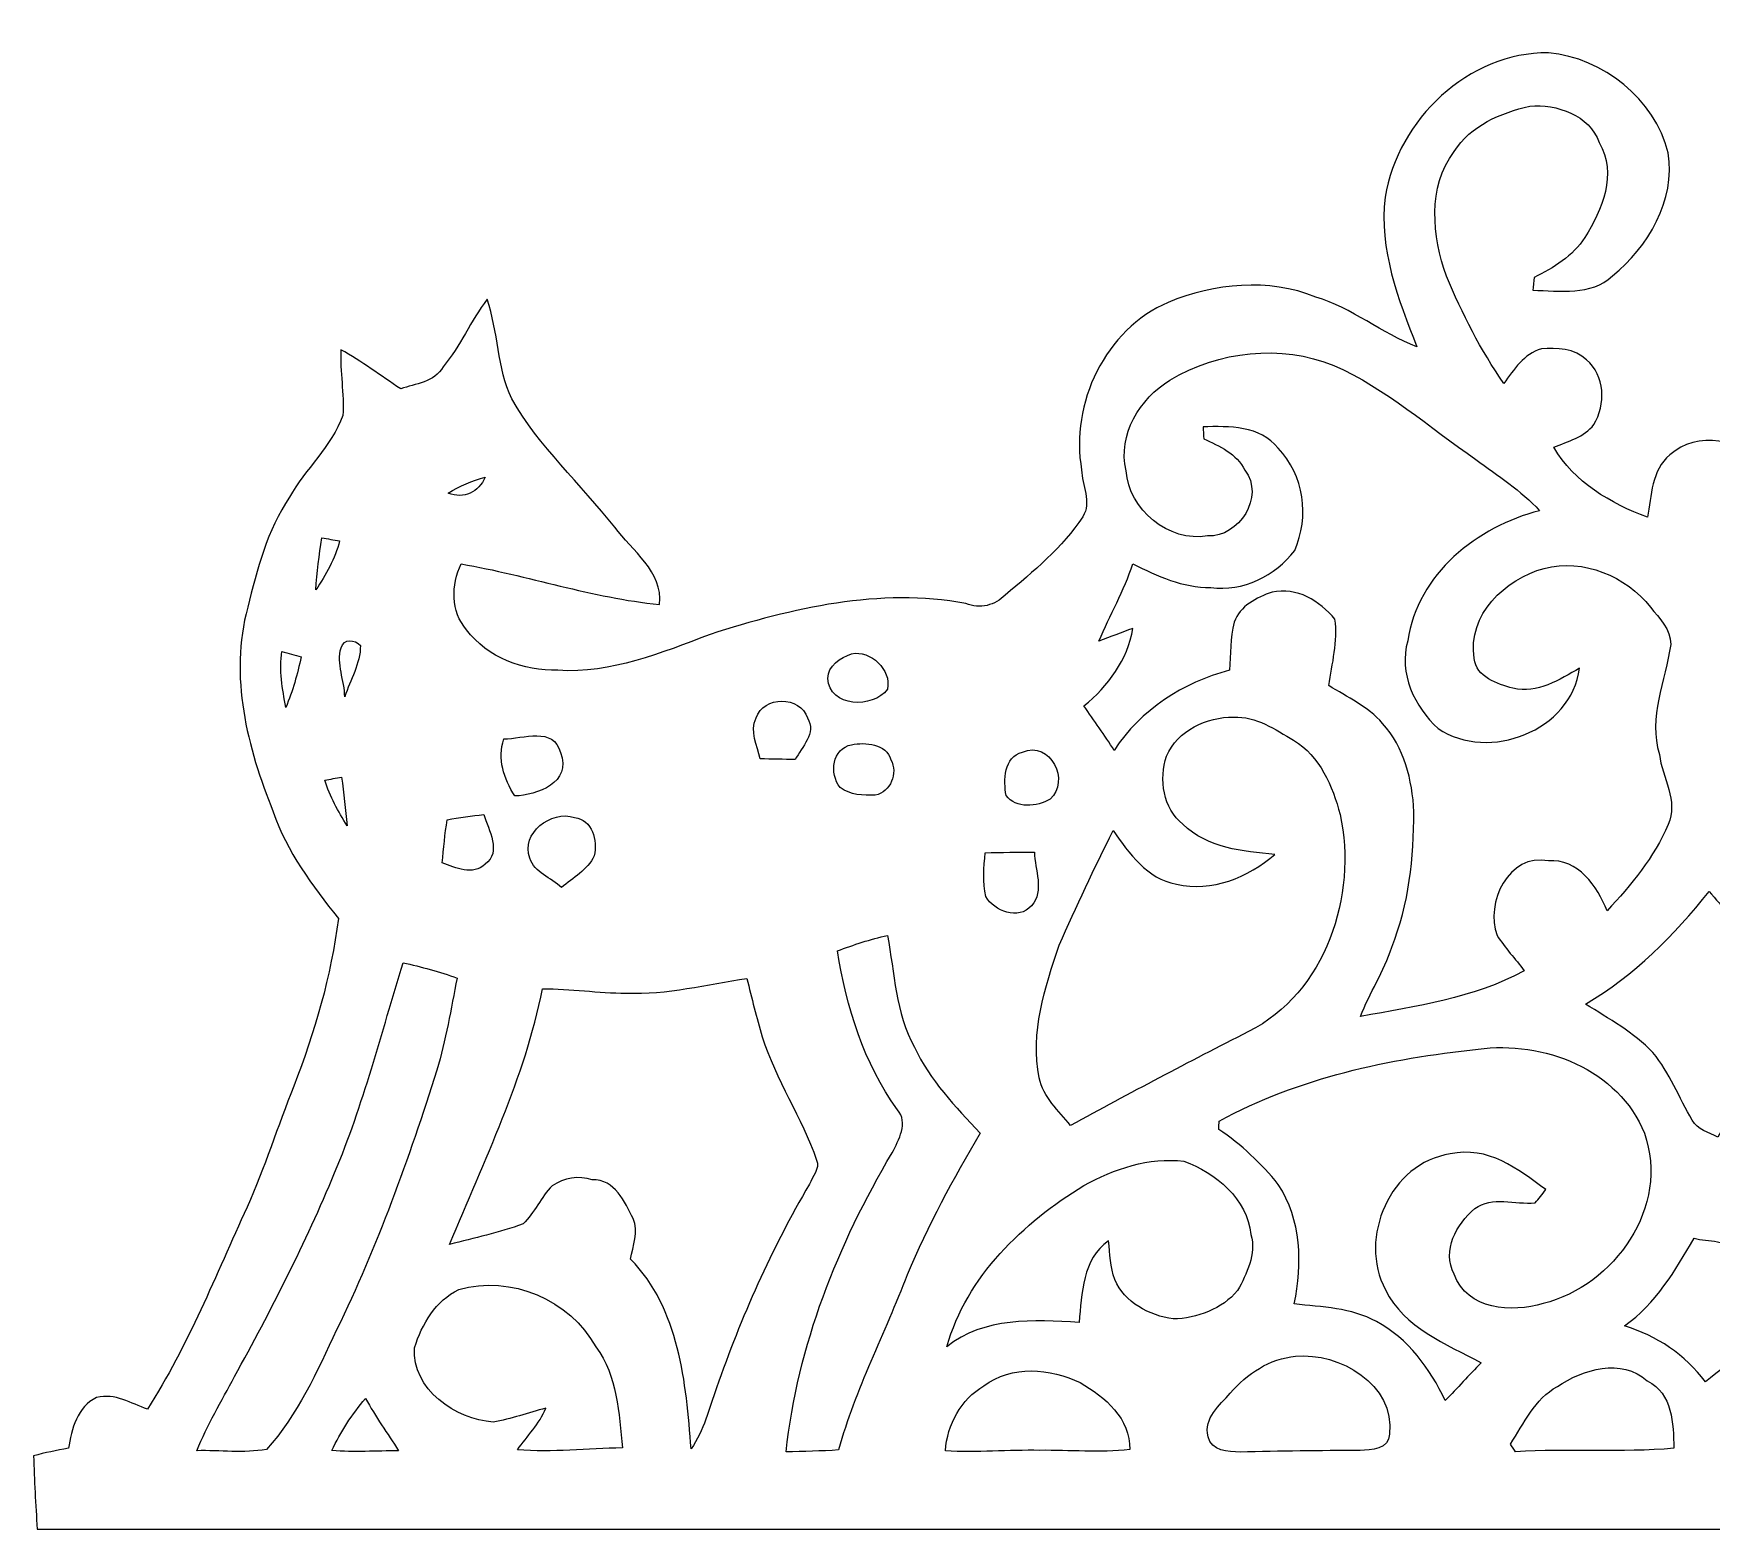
# Model space of a CAD drawing. Header units: centimetres. Extents: x -15.5 to 15.7, y -16 to 15.6.
# Drawn here: x -15.51 to 0.09, y 1.67 to 15.58 of the extents above; entities that cross this region are included whole.
import ezdxf

# ---------------------------------------------------------------- set-up
doc = ezdxf.new("R2010")
doc.units = ezdxf.units.CM
doc.header["$MEASUREMENT"] = 0
doc.layers.add('Layer 1', color=7, linetype='Continuous')

msp = doc.modelspace()

# ---------------------------------------------------------------- linework, layer by layer
at = {"layer": 'Layer 1', "color": 8}
for points, knots in [([(-2.94569, 14.05502), (-2.82857, 14.7761), (-2.17488, 15.40263), (-1.4284, 15.39663), (-1.4284, 15.39663), (-0.91828, 15.34901), (-0.44097, 14.96907), (-0.31503, 14.46671), (-0.31503, 14.46671), (-0.24553, 14.02539), (-0.50306, 13.59323), (-0.83397, 13.3223), (-0.83397, 13.3223), (-1.03258, 13.13568), (-1.32398, 13.18542), (-1.57409, 13.1893), (-1.57409, 13.1893), (-1.57127, 13.21929), (-1.56563, 13.27891), (-1.56281, 13.30889), (-1.56281, 13.30889), (-1.38254, 13.39815), (-1.20086, 13.5061), (-1.09079, 13.68037), (-1.09079, 13.68037), (-0.92886, 13.93754), (-0.78881, 14.27268), (-0.95638, 14.56161), (-0.95638, 14.56161), (-1.04704, 14.81808), (-1.35255, 14.92356), (-1.60267, 14.90133), (-1.60267, 14.90133), (-1.87043, 14.83677), (-2.153, 14.72353), (-2.3054, 14.47871), (-2.3054, 14.47871), (-2.55834, 14.14992), (-2.50578, 13.6906), (-2.37772, 13.32089), (-2.37772, 13.32089), (-2.23132, 12.9734), (-2.05846, 12.63262), (-1.84291, 12.32253), (-1.84291, 12.32253), (-1.75048, 12.452), (-1.657, 12.59805), (-1.49401, 12.64567), (-1.49401, 12.64567), (-1.3522, 12.65802), (-1.18357, 12.64955), (-1.07491, 12.54301), (-1.07491, 12.54301), (-0.90276, 12.40014), (-0.89429, 12.12427), (-1.00648, 11.94188), (-1.00648, 11.94188), (-1.09538, 11.8237), (-1.24883, 11.78631), (-1.37795, 11.73021), (-1.37795, 11.73021), (-1.1938, 11.40354), (-0.84843, 11.20846), (-0.508, 11.07969), (-0.508, 11.07969), (-0.47166, 11.28042), (-0.47202, 11.51678), (-0.30092, 11.66001), (-0.30092, 11.66001), (-0.05045, 11.88367), (0.37782, 11.81911), (0.56268, 11.53901), (0.56268, 11.53901), (0.62971, 11.39754), (0.6417, 11.23915), (0.67134, 11.08745), (0.67134, 11.08745), (1.00789, 11.21234), (1.28235, 11.44376), (1.55187, 11.67271), (1.55187, 11.67271), (1.34902, 11.82194), (1.01706, 11.944), (1.07668, 12.25867), (1.07668, 12.25867), (1.11266, 12.42413), (1.21814, 12.61886), (1.40829, 12.63227), (1.40829, 12.63227), (1.67852, 12.72293), (1.85632, 12.48339), (2.04858, 12.34546), (2.04858, 12.34546), (2.28388, 12.79842), (2.55129, 13.24716), (2.64407, 13.75657), (2.64407, 13.75657), (2.67935, 14.09488), (2.5714, 14.49846), (2.25601, 14.67661), (2.25601, 14.67661), (1.97238, 14.89392), (1.53282, 14.98988), (1.23613, 14.74435), (1.23613, 14.74435), (0.97296, 14.51822), (1.00753, 14.10406), (1.14935, 13.81795), (1.14935, 13.81795), (1.276, 13.55161), (1.57198, 13.44789), (1.74837, 13.22493), (1.74837, 13.22493), (1.61043, 13.19565), (1.4732, 13.13497), (1.33033, 13.15191), (1.33033, 13.15191), (0.94721, 13.23622), (0.71014, 13.589), (0.54539, 13.91673), (0.54539, 13.91673), (0.40711, 14.19013), (0.41487, 14.53691), (0.59231, 14.79162), (0.59231, 14.79162), (0.75565, 15.02763), (0.98566, 15.22236), (1.25554, 15.32431), (1.25554, 15.32431), (1.98367, 15.57549), (2.78871, 15.03645), (3.01625, 14.33971), (3.01625, 14.33971), (3.12737, 14.06243), (3.11467, 13.7541), (3.07552, 13.46376), (3.07552, 13.46376), (3.00919, 13.18507), (2.87479, 12.92613), (2.82681, 12.64179), (2.82681, 12.64179), (3.21769, 12.87639), (3.60751, 13.16496), (4.07564, 13.21082), (4.07564, 13.21082), (4.50074, 13.29055), (4.95159, 13.19883), (5.31989, 12.97552), (5.31989, 12.97552), (5.58059, 12.76879), (5.78979, 12.48622), (5.88292, 12.16413), (5.88292, 12.16413), (5.97923, 11.8297), (5.94713, 11.47057), (5.84764, 11.14037), (5.84764, 11.14037), (6.13481, 10.80488), (6.41632, 10.44046), (6.82872, 10.25066), (6.82872, 10.25066), (6.97195, 10.21256), (7.112, 10.30041), (7.25276, 10.31099), (7.25276, 10.31099), (7.64893, 10.39848), (8.05074, 10.29758), (8.44479, 10.24467), (8.44479, 10.24467), (9.03393, 10.15436), (9.57262, 9.88166), (10.14307, 9.72291), (10.14307, 9.72291), (10.6172, 9.63189), (11.20175, 9.56028), (11.56582, 9.95362), (11.56582, 9.95362), (11.74362, 10.11414), (11.74962, 10.36532), (11.78348, 10.58545), (11.78348, 10.58545), (11.51502, 10.65212), (11.24656, 10.54488), (10.98374, 10.50043), (10.98374, 10.50043), (10.60062, 10.41964), (10.22068, 10.25031), (9.82274, 10.29476), (9.82274, 10.29476), (9.86719, 10.6172), (10.15083, 10.80558), (10.32334, 11.0557), (10.32334, 11.0557), (10.60838, 11.43635), (10.95834, 11.76655), (11.22186, 12.16307), (11.22186, 12.16307), (11.31993, 12.46822), (11.33934, 12.79278), (11.42118, 13.10252), (11.42118, 13.10252), (11.62262, 12.89473), (11.71681, 12.61145), (11.89355, 12.38638), (11.89355, 12.38638), (12.05265, 12.28302), (12.2869, 12.26044), (12.43436, 12.4012), (12.43436, 12.4012), (12.55395, 12.47599), (12.67284, 12.5543), (12.79349, 12.62874), (12.79349, 12.62874), (12.81818, 12.39908), (12.77655, 12.15919), (12.82206, 11.93377), (12.82206, 11.93377), (13.08488, 11.56476), (13.38227, 11.20669), (13.5255, 10.76889), (13.5255, 10.76889), (13.71812, 10.20586), (13.83383, 9.57862), (13.65744, 8.99724), (13.65744, 8.99724), (13.51315, 8.39611), (13.20871, 7.8553), (12.87357, 7.34236), (12.87357, 7.34236), (12.83829, 6.77404), (13.08806, 6.24664), (13.26974, 5.721), (13.26974, 5.721), (13.50998, 5.09235), (13.73681, 4.45523), (14.0522, 3.85868), (14.0522, 3.85868), (14.23282, 3.49567), (14.3824, 3.11538), (14.59442, 2.7686), (14.59442, 2.7686), (14.75176, 2.87126), (14.96025, 2.95522), (15.14228, 2.86526), (15.14228, 2.86526), (15.26963, 2.73368), (15.31867, 2.55623), (15.37159, 2.38689), (15.37159, 2.38689), (15.45907, 2.39607), (15.54692, 2.40489), (15.63546, 2.41088), (15.63546, 2.41088), (15.63829, 2.1657), (15.67286, 1.91735), (15.63829, 1.67287), (15.63829, 1.67287), (5.26662, 1.68028), (-5.10469, 1.67252), (-15.47636, 1.6764), (-15.47636, 1.6764), (-15.49153, 1.90324), (-15.50211, 2.13007), (-15.51023, 2.35691), (-15.51023, 2.35691), (-15.40369, 2.38584), (-15.29503, 2.4063), (-15.18673, 2.42676), (-15.18673, 2.42676), (-15.15533, 2.60174), (-15.10453, 2.81658), (-14.92426, 2.89736), (-14.92426, 2.89736), (-14.75317, 2.94393), (-14.60394, 2.84233), (-14.45048, 2.79047), (-14.45048, 2.79047), (-14.07548, 3.38208), (-13.81513, 4.03437), (-13.52515, 4.66901), (-13.52515, 4.66901), (-13.36005, 5.03555), (-13.24116, 5.41972), (-13.09158, 5.79226), (-13.09158, 5.79226), (-12.89685, 6.29497), (-12.74339, 6.81602), (-12.67707, 7.35224), (-12.67707, 7.35224), (-12.91908, 7.65528), (-13.15791, 7.97207), (-13.28279, 8.34355), (-13.28279, 8.34355), (-13.52409, 8.93904), (-13.69378, 9.60508), (-13.51986, 10.2429), (-13.51986, 10.2429), (-13.43378, 10.59674), (-13.33606, 10.95869), (-13.13215, 11.26561), (-13.13215, 11.26561), (-12.98258, 11.52984), (-12.74233, 11.73621), (-12.63474, 12.02478), (-12.63474, 12.02478), (-12.62204, 12.22834), (-12.66331, 12.43224), (-12.65379, 12.6365), (-12.65379, 12.6365), (-12.46046, 12.52855), (-12.28125, 12.39696), (-12.09781, 12.27314), (-12.09781, 12.27314), (-11.96093, 12.32147), (-11.78348, 12.33487), (-11.70376, 12.47881), (-11.70376, 12.47881), (-11.54183, 12.67072), (-11.44552, 12.90602), (-11.29489, 13.10569), (-11.29489, 13.10569), (-11.18835, 12.80477), (-11.20246, 12.47069), (-11.06593, 12.18001), (-11.06593, 12.18001), (-10.80876, 11.73692), (-10.42564, 11.38696), (-10.10779, 10.98797), (-10.10779, 10.98797), (-9.94728, 10.76889), (-9.658, 10.57698), (-9.69186, 10.26936), (-9.69186, 10.26936), (-10.31804, 10.32969), (-10.91636, 10.54029), (-11.53478, 10.64613), (-11.53478, 10.64613), (-11.63003, 10.45386), (-11.63144, 10.20233), (-11.48574, 10.03476), (-11.48574, 10.03476), (-11.28889, 9.77371), (-10.95622, 9.64882), (-10.63554, 9.65729), (-10.63554, 9.65729), (-10.14024, 9.6266), (-9.67458, 9.81816), (-9.22126, 9.99102), (-9.22126, 9.99102), (-8.45996, 10.23479), (-7.64364, 10.42917), (-6.84389, 10.27747), (-6.84389, 10.27747), (-6.71019, 10.22315), (-6.57437, 10.26195), (-6.47735, 10.3565), (-6.47735, 10.3565), (-6.2163, 10.57628), (-5.94783, 10.79888), (-5.75663, 11.08498), (-5.75663, 11.08498), (-5.67302, 11.21833), (-5.7658, 11.38096), (-5.76792, 11.51996), (-5.76792, 11.51996), (-5.87693, 12.13556), (-5.54884, 12.82594), (-4.96358, 13.07747), (-4.96358, 13.07747), (-4.53461, 13.25421), (-4.02943, 13.30537), (-3.59163, 13.12686), (-3.59163, 13.12686), (-3.25226, 13.02702), (-2.98027, 12.78714), (-2.65113, 12.66472), (-2.65113, 12.66472), (-2.82434, 13.10675), (-3.00814, 13.5696), (-2.94569, 14.05502), (-2.94569, 14.05502), (-2.94569, 14.05502), (-2.94569, 14.05502), (-2.94569, 14.05502)], [0, 0, 0, 0, 0.01030928, 0.01030928, 0.01030928, 0.01030928, 0.02061856, 0.02061856, 0.02061856, 0.02061856, 0.03092784, 0.03092784, 0.03092784, 0.03092784, 0.04123711, 0.04123711, 0.04123711, 0.04123711, 0.05154639, 0.05154639, 0.05154639, 0.05154639, 0.06185567, 0.06185567, 0.06185567, 0.06185567, 0.07216495, 0.07216495, 0.07216495, 0.07216495, 0.08247423, 0.08247423, 0.08247423, 0.08247423, 0.09278351, 0.09278351, 0.09278351, 0.09278351, 0.10309278, 0.10309278, 0.10309278, 0.10309278, 0.11340206, 0.11340206, 0.11340206, 0.11340206, 0.12371134, 0.12371134, 0.12371134, 0.12371134, 0.13402062, 0.13402062, 0.13402062, 0.13402062, 0.1443299, 0.1443299, 0.1443299, 0.1443299, 0.15463918, 0.15463918, 0.15463918, 0.15463918, 0.16494845, 0.16494845, 0.16494845, 0.16494845, 0.17525773, 0.17525773, 0.17525773, 0.17525773, 0.18556701, 0.18556701, 0.18556701, 0.18556701, 0.19587629, 0.19587629, 0.19587629, 0.19587629, 0.20618557, 0.20618557, 0.20618557, 0.20618557, 0.21649485, 0.21649485, 0.21649485, 0.21649485, 0.22680412, 0.22680412, 0.22680412, 0.22680412, 0.2371134, 0.2371134, 0.2371134, 0.2371134, 0.24742268, 0.24742268, 0.24742268, 0.24742268, 0.25773196, 0.25773196, 0.25773196, 0.25773196, 0.26804124, 0.26804124, 0.26804124, 0.26804124, 0.27835052, 0.27835052, 0.27835052, 0.27835052, 0.28865979, 0.28865979, 0.28865979, 0.28865979, 0.29896907, 0.29896907, 0.29896907, 0.29896907, 0.30927835, 0.30927835, 0.30927835, 0.30927835, 0.31958763, 0.31958763, 0.31958763, 0.31958763, 0.32989691, 0.32989691, 0.32989691, 0.32989691, 0.34020619, 0.34020619, 0.34020619, 0.34020619, 0.35051546, 0.35051546, 0.35051546, 0.35051546, 0.36082474, 0.36082474, 0.36082474, 0.36082474, 0.37113402, 0.37113402, 0.37113402, 0.37113402, 0.3814433, 0.3814433, 0.3814433, 0.3814433, 0.39175258, 0.39175258, 0.39175258, 0.39175258, 0.40206186, 0.40206186, 0.40206186, 0.40206186, 0.41237113, 0.41237113, 0.41237113, 0.41237113, 0.42268041, 0.42268041, 0.42268041, 0.42268041, 0.43298969, 0.43298969, 0.43298969, 0.43298969, 0.44329897, 0.44329897, 0.44329897, 0.44329897, 0.45360825, 0.45360825, 0.45360825, 0.45360825, 0.46391753, 0.46391753, 0.46391753, 0.46391753, 0.4742268, 0.4742268, 0.4742268, 0.4742268, 0.48453608, 0.48453608, 0.48453608, 0.48453608, 0.49484536, 0.49484536, 0.49484536, 0.49484536, 0.50515464, 0.50515464, 0.50515464, 0.50515464, 0.51546392, 0.51546392, 0.51546392, 0.51546392, 0.5257732, 0.5257732, 0.5257732, 0.5257732, 0.53608247, 0.53608247, 0.53608247, 0.53608247, 0.54639175, 0.54639175, 0.54639175, 0.54639175, 0.55670103, 0.55670103, 0.55670103, 0.55670103, 0.56701031, 0.56701031, 0.56701031, 0.56701031, 0.57731959, 0.57731959, 0.57731959, 0.57731959, 0.58762887, 0.58762887, 0.58762887, 0.58762887, 0.59793814, 0.59793814, 0.59793814, 0.59793814, 0.60824742, 0.60824742, 0.60824742, 0.60824742, 0.6185567, 0.6185567, 0.6185567, 0.6185567, 0.62886598, 0.62886598, 0.62886598, 0.62886598, 0.63917526, 0.63917526, 0.63917526, 0.63917526, 0.64948454, 0.64948454, 0.64948454, 0.64948454, 0.65979381, 0.65979381, 0.65979381, 0.65979381, 0.67010309, 0.67010309, 0.67010309, 0.67010309, 0.68041237, 0.68041237, 0.68041237, 0.68041237, 0.69072165, 0.69072165, 0.69072165, 0.69072165, 0.70103093, 0.70103093, 0.70103093, 0.70103093, 0.71134021, 0.71134021, 0.71134021, 0.71134021, 0.72164948, 0.72164948, 0.72164948, 0.72164948, 0.73195876, 0.73195876, 0.73195876, 0.73195876, 0.74226804, 0.74226804, 0.74226804, 0.74226804, 0.75257732, 0.75257732, 0.75257732, 0.75257732, 0.7628866, 0.7628866, 0.7628866, 0.7628866, 0.77319588, 0.77319588, 0.77319588, 0.77319588, 0.78350515, 0.78350515, 0.78350515, 0.78350515, 0.79381443, 0.79381443, 0.79381443, 0.79381443, 0.80412371, 0.80412371, 0.80412371, 0.80412371, 0.81443299, 0.81443299, 0.81443299, 0.81443299, 0.82474227, 0.82474227, 0.82474227, 0.82474227, 0.83505155, 0.83505155, 0.83505155, 0.83505155, 0.84536082, 0.84536082, 0.84536082, 0.84536082, 0.8556701, 0.8556701, 0.8556701, 0.8556701, 0.86597938, 0.86597938, 0.86597938, 0.86597938, 0.87628866, 0.87628866, 0.87628866, 0.87628866, 0.88659794, 0.88659794, 0.88659794, 0.88659794, 0.89690722, 0.89690722, 0.89690722, 0.89690722, 0.90721649, 0.90721649, 0.90721649, 0.90721649, 0.91752577, 0.91752577, 0.91752577, 0.91752577, 0.92783505, 0.92783505, 0.92783505, 0.92783505, 0.93814433, 0.93814433, 0.93814433, 0.93814433, 0.94845361, 0.94845361, 0.94845361, 0.94845361, 0.95876289, 0.95876289, 0.95876289, 0.95876289, 0.96907216, 0.96907216, 0.96907216, 0.96907216, 0.97938144, 0.97938144, 0.97938144, 0.97938144, 1, 1, 1, 1]), ([(-4.94665, 12.35428), (-5.22852, 12.18283), (-5.43348, 11.84839), (-5.35446, 11.5129), (-5.35446, 11.5129), (-5.33083, 11.15166), (-4.95547, 10.84368), (-4.59846, 10.90648), (-4.59846, 10.90648), (-4.30283, 10.89237), (-4.06224, 11.27266), (-4.25133, 11.51784), (-4.25133, 11.51784), (-4.3247, 11.67201), (-4.48874, 11.74009), (-4.63303, 11.81029), (-4.63303, 11.81029), (-4.63444, 11.83781), (-4.63762, 11.89214), (-4.63938, 11.91966), (-4.63938, 11.91966), (-4.39879, 11.92706), (-4.10563, 11.93236), (-3.94264, 11.72104), (-3.94264, 11.72104), (-3.69641, 11.47516), (-3.65019, 11.08146), (-3.78742, 10.77066), (-3.78742, 10.77066), (-3.96593, 10.53606), (-4.26861, 10.38401), (-4.56741, 10.42811), (-4.56741, 10.42811), (-4.82847, 10.42247), (-5.06448, 10.53571), (-5.29237, 10.64648), (-5.29237, 10.64648), (-5.37351, 10.39742), (-5.50616, 10.17058), (-5.6067, 9.92964), (-5.6067, 9.92964), (-5.50157, 9.96774), (-5.39785, 10.00972), (-5.29202, 10.04641), (-5.29202, 10.04641), (-5.3407, 9.75289), (-5.52133, 9.51159), (-5.7464, 9.32744), (-5.7464, 9.32744), (-5.65362, 9.18916), (-5.55484, 9.05439), (-5.46559, 8.91364), (-5.46559, 8.91364), (-5.21935, 9.29252), (-4.82565, 9.54264), (-4.39349, 9.65764), (-4.39349, 9.65764), (-4.38221, 9.80652), (-4.3882, 9.95892), (-4.34975, 10.10356), (-4.34975, 10.10356), (-4.29895, 10.25631), (-4.13879, 10.33321), (-3.99803, 10.38401), (-3.99803, 10.38401), (-3.76908, 10.43376), (-3.55318, 10.30323), (-3.41348, 10.13284), (-3.41348, 10.13284), (-3.38526, 9.92787), (-3.43958, 9.71938), (-3.47063, 9.51618), (-3.47063, 9.51618), (-3.29988, 9.40752), (-3.10444, 9.32251), (-2.97145, 9.16376), (-2.97145, 9.16376), (-2.76895, 8.94151), (-2.69381, 8.63635), (-2.67935, 8.34355), (-2.67935, 8.34355), (-2.68076, 7.91669), (-2.72415, 7.48277), (-2.88572, 7.08413), (-2.88572, 7.08413), (-2.95875, 6.85835), (-3.09174, 6.65903), (-3.17712, 6.4389), (-3.17712, 6.4389), (-2.65853, 6.53732), (-2.12478, 6.60788), (-1.65382, 6.86506), (-1.65382, 6.86506), (-1.73637, 6.97583), (-1.83339, 7.07637), (-1.90571, 7.19384), (-1.90571, 7.19384), (-2.02036, 7.49088), (-1.79952, 7.96325), (-1.42981, 7.88599), (-1.42981, 7.88599), (-1.15429, 7.90963), (-0.97261, 7.64716), (-0.88441, 7.42315), (-0.88441, 7.42315), (-0.66005, 7.66163), (-0.44591, 7.92057), (-0.31715, 8.22431), (-0.31715, 8.22431), (-0.2159, 8.43844), (-0.37394, 8.66387), (-0.39758, 8.87483), (-0.39758, 8.87483), (-0.50483, 9.21985), (-0.3429, 9.55922), (-0.29175, 9.89859), (-0.29175, 9.89859), (-0.29104, 10.03723), (-0.3997, 10.14166), (-0.48013, 10.2429), (-0.48013, 10.2429), (-0.70732, 10.53394), (-1.10314, 10.69763), (-1.46791, 10.60521), (-1.46791, 10.60521), (-1.82951, 10.50466), (-2.18546, 10.17482), (-2.11843, 9.76842), (-2.11843, 9.76842), (-2.10114, 9.59344), (-1.90359, 9.53029), (-1.75895, 9.49078), (-1.75895, 9.49078), (-1.52859, 9.43504), (-1.32891, 9.57262), (-1.13912, 9.67705), (-1.13912, 9.67705), (-1.21567, 9.09708), (-1.98261, 8.79898), (-2.45463, 9.11613), (-2.45463, 9.11613), (-2.673, 9.31651), (-2.82363, 9.63154), (-2.7372, 9.93175), (-2.7372, 9.93175), (-2.64548, 10.55264), (-2.09056, 10.99326), (-1.51059, 11.14108), (-1.51059, 11.14108), (-1.68346, 11.3284), (-1.90147, 11.46528), (-2.10397, 11.61732), (-2.10397, 11.61732), (-2.53718, 11.91719), (-2.93864, 12.27455), (-3.42336, 12.49186), (-3.42336, 12.49186), (-3.91478, 12.68906), (-4.49615, 12.62733), (-4.94665, 12.35428), (-4.94665, 12.35428), (-4.94665, 12.35428), (-4.94665, 12.35428), (-4.94665, 12.35428)], [0, 0, 0, 0, 0.02380952, 0.02380952, 0.02380952, 0.02380952, 0.04761905, 0.04761905, 0.04761905, 0.04761905, 0.07142857, 0.07142857, 0.07142857, 0.07142857, 0.0952381, 0.0952381, 0.0952381, 0.0952381, 0.11904762, 0.11904762, 0.11904762, 0.11904762, 0.14285714, 0.14285714, 0.14285714, 0.14285714, 0.16666667, 0.16666667, 0.16666667, 0.16666667, 0.19047619, 0.19047619, 0.19047619, 0.19047619, 0.21428571, 0.21428571, 0.21428571, 0.21428571, 0.23809524, 0.23809524, 0.23809524, 0.23809524, 0.26190476, 0.26190476, 0.26190476, 0.26190476, 0.28571429, 0.28571429, 0.28571429, 0.28571429, 0.30952381, 0.30952381, 0.30952381, 0.30952381, 0.33333333, 0.33333333, 0.33333333, 0.33333333, 0.35714286, 0.35714286, 0.35714286, 0.35714286, 0.38095238, 0.38095238, 0.38095238, 0.38095238, 0.4047619, 0.4047619, 0.4047619, 0.4047619, 0.42857143, 0.42857143, 0.42857143, 0.42857143, 0.45238095, 0.45238095, 0.45238095, 0.45238095, 0.47619048, 0.47619048, 0.47619048, 0.47619048, 0.5, 0.5, 0.5, 0.5, 0.52380952, 0.52380952, 0.52380952, 0.52380952, 0.54761905, 0.54761905, 0.54761905, 0.54761905, 0.57142857, 0.57142857, 0.57142857, 0.57142857, 0.5952381, 0.5952381, 0.5952381, 0.5952381, 0.61904762, 0.61904762, 0.61904762, 0.61904762, 0.64285714, 0.64285714, 0.64285714, 0.64285714, 0.66666667, 0.66666667, 0.66666667, 0.66666667, 0.69047619, 0.69047619, 0.69047619, 0.69047619, 0.71428571, 0.71428571, 0.71428571, 0.71428571, 0.73809524, 0.73809524, 0.73809524, 0.73809524, 0.76190476, 0.76190476, 0.76190476, 0.76190476, 0.78571429, 0.78571429, 0.78571429, 0.78571429, 0.80952381, 0.80952381, 0.80952381, 0.80952381, 0.83333333, 0.83333333, 0.83333333, 0.83333333, 0.85714286, 0.85714286, 0.85714286, 0.85714286, 0.88095238, 0.88095238, 0.88095238, 0.88095238, 0.9047619, 0.9047619, 0.9047619, 0.9047619, 0.92857143, 0.92857143, 0.92857143, 0.92857143, 0.95238095, 0.95238095, 0.95238095, 0.95238095, 1, 1, 1, 1]), ([(-11.65543, 11.30265), (-11.50832, 11.24761), (-11.37603, 11.31358), (-11.31111, 11.45187), (-11.31111, 11.45187), (-11.43282, 11.42012), (-11.5503, 11.3725), (-11.65543, 11.30265), (-11.65543, 11.30265), (-11.65543, 11.30265), (-11.65543, 11.30265), (-11.65543, 11.30265)], [0, 0, 0, 0, 0.25, 0.25, 0.25, 0.25, 0.5, 0.5, 0.5, 0.5, 1, 1, 1, 1]), ([(-12.83053, 10.88849), (-12.85487, 10.72797), (-12.87709, 10.56675), (-12.88627, 10.40412), (-12.88627, 10.40412), (-12.79419, 10.54629), (-12.70635, 10.69411), (-12.66578, 10.85991), (-12.66578, 10.85991), (-12.72046, 10.87014), (-12.77549, 10.87967), (-12.83053, 10.88849), (-12.83053, 10.88849), (-12.83053, 10.88849), (-12.83053, 10.88849), (-12.83053, 10.88849)], [0, 0, 0, 0, 0.2, 0.2, 0.2, 0.2, 0.4, 0.4, 0.4, 0.4, 0.6, 0.6, 0.6, 0.6, 1, 1, 1, 1]), ([(-13.20165, 9.83333), (-13.23023, 9.65906), (-13.19742, 9.48408), (-13.16496, 9.31263), (-13.16496, 9.31263), (-13.10181, 9.46432), (-13.05666, 9.62237), (-13.02244, 9.78253), (-13.02244, 9.78253), (-13.08206, 9.79946), (-13.14203, 9.81675), (-13.20165, 9.83333), (-13.20165, 9.83333), (-13.20165, 9.83333), (-13.20165, 9.83333), (-13.20165, 9.83333)], [0, 0, 0, 0, 0.2, 0.2, 0.2, 0.2, 0.4, 0.4, 0.4, 0.4, 0.6, 0.6, 0.6, 0.6, 1, 1, 1, 1]), ([(-12.65202, 9.86755), (-12.69894, 9.72044), (-12.61639, 9.55922), (-12.6178, 9.41176), (-12.6178, 9.41176), (-12.56453, 9.56839), (-12.4714, 9.71938), (-12.47175, 9.88942), (-12.47175, 9.88942), (-12.52255, 9.94551), (-12.62803, 9.95292), (-12.65202, 9.86755), (-12.65202, 9.86755), (-12.65202, 9.86755), (-12.65202, 9.86755), (-12.65202, 9.86755)], [0, 0, 0, 0, 0.2, 0.2, 0.2, 0.2, 0.4, 0.4, 0.4, 0.4, 0.6, 0.6, 0.6, 0.6, 1, 1, 1, 1]), ([(-7.90751, 9.81146), (-8.00664, 9.77547), (-8.12906, 9.70068), (-8.12694, 9.5818), (-8.12694, 9.5818), (-8.11495, 9.3151), (-7.70537, 9.29675), (-7.57273, 9.48196), (-7.57273, 9.48196), (-7.53428, 9.66505), (-7.72866, 9.84603), (-7.90751, 9.81146), (-7.90751, 9.81146), (-7.90751, 9.81146), (-7.90751, 9.81146), (-7.90751, 9.81146)], [0, 0, 0, 0, 0.2, 0.2, 0.2, 0.2, 0.4, 0.4, 0.4, 0.4, 0.6, 0.6, 0.6, 0.6, 1, 1, 1, 1]), ([(-8.79334, 9.21456), (-8.85472, 9.09002), (-8.78346, 8.95738), (-8.7563, 8.83426), (-8.7563, 8.83426), (-8.64799, 8.83214), (-8.53934, 8.83003), (-8.43033, 8.82756), (-8.43033, 8.82756), (-8.36789, 8.94503), (-8.23101, 9.07309), (-8.31638, 9.21456), (-8.31638, 9.21456), (-8.38165, 9.4234), (-8.72808, 9.42164), (-8.79334, 9.21456), (-8.79334, 9.21456), (-8.79334, 9.21456), (-8.79334, 9.21456), (-8.79334, 9.21456)], [0, 0, 0, 0, 0.16666667, 0.16666667, 0.16666667, 0.16666667, 0.33333333, 0.33333333, 0.33333333, 0.33333333, 0.5, 0.5, 0.5, 0.5, 0.66666667, 0.66666667, 0.66666667, 0.66666667, 1, 1, 1, 1]), ([(-4.97805, 8.86001), (-5.04931, 8.64517), (-5.01262, 8.37247), (-4.82635, 8.22607), (-4.82635, 8.22607), (-4.59987, 8.00488), (-4.27038, 7.97278), (-3.97228, 7.94667), (-3.97228, 7.94667), (-4.22063, 7.73395), (-4.55683, 7.59037), (-4.88774, 7.67045), (-4.88774, 7.67045), (-5.16079, 7.71878), (-5.32553, 7.95867), (-5.47582, 8.16716), (-5.47582, 8.16716), (-5.65115, 7.8165), (-5.81907, 7.4616), (-5.97606, 7.10247), (-5.97606, 7.10247), (-6.11188, 6.70842), (-6.24452, 6.28968), (-6.16268, 5.86881), (-6.16268, 5.86881), (-6.12458, 5.6896), (-5.98417, 5.5626), (-5.87128, 5.42819), (-5.87128, 5.42819), (-5.32377, 5.72558), (-4.77379, 6.01733), (-4.21816, 6.2992), (-4.21816, 6.2992), (-3.4985, 6.65692), (-3.20181, 7.56673), (-3.3655, 8.31709), (-3.3655, 8.31709), (-3.4357, 8.58202), (-3.55247, 8.8586), (-3.7973, 9.00818), (-3.7973, 9.00818), (-3.96769, 9.10625), (-4.14867, 9.23255), (-4.35539, 9.22232), (-4.35539, 9.22232), (-4.60481, 9.2269), (-4.87786, 9.09849), (-4.97805, 8.86001), (-4.97805, 8.86001), (-4.97805, 8.86001), (-4.97805, 8.86001), (-4.97805, 8.86001)], [0, 0, 0, 0, 0.07142857, 0.07142857, 0.07142857, 0.07142857, 0.14285714, 0.14285714, 0.14285714, 0.14285714, 0.21428571, 0.21428571, 0.21428571, 0.21428571, 0.28571429, 0.28571429, 0.28571429, 0.28571429, 0.35714286, 0.35714286, 0.35714286, 0.35714286, 0.42857143, 0.42857143, 0.42857143, 0.42857143, 0.5, 0.5, 0.5, 0.5, 0.57142857, 0.57142857, 0.57142857, 0.57142857, 0.64285714, 0.64285714, 0.64285714, 0.64285714, 0.71428571, 0.71428571, 0.71428571, 0.71428571, 0.78571429, 0.78571429, 0.78571429, 0.78571429, 0.85714286, 0.85714286, 0.85714286, 0.85714286, 1, 1, 1, 1]), ([(-11.13896, 9.01947), (-11.20211, 8.83356), (-11.13684, 8.65187), (-11.03771, 8.48924), (-11.03771, 8.48924), (-10.82957, 8.49912), (-10.5029, 8.61095), (-10.61332, 8.89353), (-10.61332, 8.89353), (-10.67294, 9.13589), (-10.96151, 9.023), (-11.13896, 9.01947), (-11.13896, 9.01947), (-11.13896, 9.01947), (-11.13896, 9.01947), (-11.13896, 9.01947)], [0, 0, 0, 0, 0.2, 0.2, 0.2, 0.2, 0.4, 0.4, 0.4, 0.4, 0.6, 0.6, 0.6, 0.6, 1, 1, 1, 1]), ([(-7.90575, 8.96514), (-8.08673, 8.9348), (-8.11777, 8.69668), (-8.01194, 8.56897), (-8.01194, 8.56897), (-7.92163, 8.4963), (-7.79568, 8.49242), (-7.68597, 8.49736), (-7.68597, 8.49736), (-7.54239, 8.52629), (-7.4743, 8.70126), (-7.54063, 8.82615), (-7.54063, 8.82615), (-7.58578, 8.97502), (-7.77875, 8.99231), (-7.90575, 8.96514), (-7.90575, 8.96514), (-7.90575, 8.96514), (-7.90575, 8.96514), (-7.90575, 8.96514)], [0, 0, 0, 0, 0.16666667, 0.16666667, 0.16666667, 0.16666667, 0.33333333, 0.33333333, 0.33333333, 0.33333333, 0.5, 0.5, 0.5, 0.5, 0.66666667, 0.66666667, 0.66666667, 0.66666667, 1, 1, 1, 1]), ([(-6.31896, 8.8967), (-6.49146, 8.85578), (-6.49534, 8.63071), (-6.46994, 8.49454), (-6.46994, 8.49454), (-6.37858, 8.36859), (-6.18243, 8.38941), (-6.06072, 8.45926), (-6.06072, 8.45926), (-5.87234, 8.62577), (-6.05755, 9.00959), (-6.31896, 8.8967), (-6.31896, 8.8967), (-6.31896, 8.8967), (-6.31896, 8.8967), (-6.31896, 8.8967)], [0, 0, 0, 0, 0.2, 0.2, 0.2, 0.2, 0.4, 0.4, 0.4, 0.4, 0.6, 0.6, 0.6, 0.6, 1, 1, 1, 1]), ([(-12.80336, 8.63565), (-12.75644, 8.48431), (-12.67883, 8.34566), (-12.59452, 8.21267), (-12.59452, 8.21267), (-12.60898, 8.36401), (-12.62839, 8.515), (-12.64673, 8.66563), (-12.64673, 8.66563), (-12.69894, 8.65611), (-12.75115, 8.64588), (-12.80336, 8.63565), (-12.80336, 8.63565), (-12.80336, 8.63565), (-12.80336, 8.63565), (-12.80336, 8.63565)], [0, 0, 0, 0, 0.2, 0.2, 0.2, 0.2, 0.4, 0.4, 0.4, 0.4, 0.6, 0.6, 0.6, 0.6, 1, 1, 1, 1]), ([(-11.66601, 8.26876), (-11.68612, 8.13576), (-11.69917, 8.00241), (-11.71081, 7.868), (-11.71081, 7.868), (-11.58593, 7.82002), (-11.42894, 7.74806), (-11.31253, 7.8553), (-11.31253, 7.8553), (-11.15624, 7.96784), (-11.28289, 8.17174), (-11.32381, 8.31815), (-11.32381, 8.31815), (-11.43847, 8.30262), (-11.55206, 8.2871), (-11.66601, 8.26876), (-11.66601, 8.26876), (-11.66601, 8.26876), (-11.66601, 8.26876), (-11.66601, 8.26876)], [0, 0, 0, 0, 0.16666667, 0.16666667, 0.16666667, 0.16666667, 0.33333333, 0.33333333, 0.33333333, 0.33333333, 0.5, 0.5, 0.5, 0.5, 0.66666667, 0.66666667, 0.66666667, 0.66666667, 1, 1, 1, 1]), ([(-10.89625, 7.9121), (-10.85956, 7.77416), (-10.69516, 7.73183), (-10.60379, 7.63764), (-10.60379, 7.63764), (-10.49761, 7.72936), (-10.36003, 7.80027), (-10.29899, 7.93327), (-10.29899, 7.93327), (-10.26689, 8.07297), (-10.31487, 8.27158), (-10.48209, 8.28816), (-10.48209, 8.28816), (-10.69658, 8.36507), (-10.98621, 8.13999), (-10.89625, 7.9121), (-10.89625, 7.9121), (-10.89625, 7.9121), (-10.89625, 7.9121), (-10.89625, 7.9121)], [0, 0, 0, 0, 0.16666667, 0.16666667, 0.16666667, 0.16666667, 0.33333333, 0.33333333, 0.33333333, 0.33333333, 0.5, 0.5, 0.5, 0.5, 0.66666667, 0.66666667, 0.66666667, 0.66666667, 1, 1, 1, 1]), ([(-6.66503, 7.96043), (-6.67491, 7.82637), (-6.69184, 7.68703), (-6.65939, 7.55509), (-6.65939, 7.55509), (-6.58001, 7.41821), (-6.35423, 7.33213), (-6.23394, 7.46831), (-6.23394, 7.46831), (-6.11223, 7.60695), (-6.2036, 7.80662), (-6.20677, 7.96572), (-6.20677, 7.96572), (-6.35953, 7.96854), (-6.51228, 7.96678), (-6.66503, 7.96043), (-6.66503, 7.96043), (-6.66503, 7.96043), (-6.66503, 7.96043), (-6.66503, 7.96043)], [0, 0, 0, 0, 0.16666667, 0.16666667, 0.16666667, 0.16666667, 0.33333333, 0.33333333, 0.33333333, 0.33333333, 0.5, 0.5, 0.5, 0.5, 0.66666667, 0.66666667, 0.66666667, 0.66666667, 1, 1, 1, 1]), ([(0.06385, 7.60271), (-0.25929, 7.19243), (-0.63112, 6.82166), (-1.08409, 6.55602), (-1.08409, 6.55602), (-0.86713, 6.41844), (-0.63782, 6.29144), (-0.45755, 6.10447), (-0.45755, 6.10447), (-0.30127, 5.91749), (-0.21555, 5.68431), (-0.09313, 5.47617), (-0.09313, 5.47617), (-0.04339, 5.38798), (0.06209, 5.36187), (0.14676, 5.31883), (0.14676, 5.31883), (0.32597, 5.64268), (0.46849, 6.01345), (0.77435, 6.24311), (0.77435, 6.24311), (0.9211, 6.35459), (1.08091, 6.44843), (1.23543, 6.54897), (1.23543, 6.54897), (0.96238, 6.74723), (0.66428, 6.92044), (0.43744, 7.17479), (0.43744, 7.17479), (0.3115, 7.31626), (0.18838, 7.45984), (0.06385, 7.60271), (0.06385, 7.60271), (0.06385, 7.60271), (0.06385, 7.60271), (0.06385, 7.60271)], [0, 0, 0, 0, 0.1, 0.1, 0.1, 0.1, 0.2, 0.2, 0.2, 0.2, 0.3, 0.3, 0.3, 0.3, 0.4, 0.4, 0.4, 0.4, 0.5, 0.5, 0.5, 0.5, 0.6, 0.6, 0.6, 0.6, 0.7, 0.7, 0.7, 0.7, 0.8, 0.8, 0.8, 0.8, 1, 1, 1, 1]), ([(-8.03839, 7.04956), (-7.95091, 6.52745), (-7.79604, 6.00639), (-7.4803, 5.57389), (-7.4803, 5.57389), (-7.37623, 5.45147), (-7.46725, 5.29308), (-7.53039, 5.17137), (-7.53039, 5.17137), (-8.03416, 4.32294), (-8.40881, 3.37961), (-8.51535, 2.3936), (-8.51535, 2.3936), (-8.35272, 2.39854), (-8.18974, 2.39995), (-8.02711, 2.41124), (-8.02711, 2.41124), (-7.87224, 2.97603), (-7.59848, 3.49497), (-7.38893, 4.03966), (-7.38893, 4.03966), (-7.19878, 4.49509), (-6.96172, 4.92936), (-6.71266, 5.35517), (-6.71266, 5.35517), (-6.93949, 5.60211), (-7.17868, 5.84659), (-7.32261, 6.15456), (-7.32261, 6.15456), (-7.49829, 6.47277), (-7.50711, 6.8453), (-7.57238, 7.1942), (-7.57238, 7.1942), (-7.73148, 7.15857), (-7.88564, 7.106), (-8.03839, 7.04956), (-8.03839, 7.04956), (-8.03839, 7.04956), (-8.03839, 7.04956), (-8.03839, 7.04956)], [0, 0, 0, 0, 0.09090909, 0.09090909, 0.09090909, 0.09090909, 0.18181818, 0.18181818, 0.18181818, 0.18181818, 0.27272727, 0.27272727, 0.27272727, 0.27272727, 0.36363636, 0.36363636, 0.36363636, 0.36363636, 0.45454545, 0.45454545, 0.45454545, 0.45454545, 0.54545455, 0.54545455, 0.54545455, 0.54545455, 0.63636364, 0.63636364, 0.63636364, 0.63636364, 0.72727273, 0.72727273, 0.72727273, 0.72727273, 0.81818182, 0.81818182, 0.81818182, 0.81818182, 1, 1, 1, 1]), ([(-12.07558, 6.9402), (-12.27596, 6.28544), (-12.44635, 5.61904), (-12.71164, 4.98581), (-12.71164, 4.98581), (-12.98222, 4.33599), (-13.30325, 3.7084), (-13.64262, 3.09245), (-13.64262, 3.09245), (-13.76186, 2.86456), (-13.89662, 2.64372), (-13.99223, 2.40453), (-13.99223, 2.40453), (-13.77738, 2.40912), (-13.55513, 2.37949), (-13.34488, 2.41618), (-13.34488, 2.41618), (-13.05419, 2.73579), (-12.87604, 3.13902), (-12.694, 3.52743), (-12.694, 3.52743), (-12.31406, 4.30318), (-12.0209, 5.11775), (-11.76126, 5.94042), (-11.76126, 5.94042), (-11.67941, 6.22124), (-11.62967, 6.51051), (-11.57358, 6.79697), (-11.57358, 6.79697), (-11.73692, 6.85765), (-11.90625, 6.89998), (-12.07558, 6.9402), (-12.07558, 6.9402), (-12.07558, 6.9402), (-12.07558, 6.9402), (-12.07558, 6.9402)], [0, 0, 0, 0, 0.1, 0.1, 0.1, 0.1, 0.2, 0.2, 0.2, 0.2, 0.3, 0.3, 0.3, 0.3, 0.4, 0.4, 0.4, 0.4, 0.5, 0.5, 0.5, 0.5, 0.6, 0.6, 0.6, 0.6, 0.7, 0.7, 0.7, 0.7, 0.8, 0.8, 0.8, 0.8, 1, 1, 1, 1]), ([(-10.00125, 6.65727), (-10.26125, 6.65692), (-10.51913, 6.69854), (-10.77913, 6.69713), (-10.77913, 6.69713), (-10.94387, 5.86387), (-11.32381, 5.10081), (-11.64308, 4.32153), (-11.64308, 4.32153), (-11.41448, 4.38079), (-11.18164, 4.43054), (-10.9601, 4.51167), (-10.9601, 4.51167), (-10.85286, 4.6161), (-10.795, 4.76215), (-10.68846, 4.86692), (-10.68846, 4.86692), (-10.58086, 4.93712), (-10.44293, 4.96499), (-10.31804, 4.92301), (-10.31804, 4.92301), (-10.10497, 4.92725), (-10.01642, 4.7177), (-9.93704, 4.56106), (-9.93704, 4.56106), (-9.88236, 4.43971), (-9.94128, 4.30777), (-9.95998, 4.18465), (-9.95998, 4.18465), (-9.50701, 3.72181), (-9.44457, 3.03565), (-9.39871, 2.42182), (-9.39871, 2.42182), (-9.27806, 2.5908), (-9.23114, 2.79612), (-9.16129, 2.98768), (-9.16129, 2.98768), (-8.93516, 3.6449), (-8.6487, 4.28061), (-8.29839, 4.88103), (-8.29839, 4.88103), (-8.27088, 4.95053), (-8.19997, 5.02532), (-8.23101, 5.10575), (-8.23101, 5.10575), (-8.37142, 5.50016), (-8.60954, 5.85188), (-8.73725, 6.25157), (-8.73725, 6.25157), (-8.79193, 6.43008), (-8.83426, 6.61211), (-8.87871, 6.79344), (-8.87871, 6.79344), (-9.25124, 6.74017), (-9.62201, 6.64034), (-10.00125, 6.65727), (-10.00125, 6.65727), (-10.00125, 6.65727), (-10.00125, 6.65727), (-10.00125, 6.65727)], [0, 0, 0, 0, 0.0625, 0.0625, 0.0625, 0.0625, 0.125, 0.125, 0.125, 0.125, 0.1875, 0.1875, 0.1875, 0.1875, 0.25, 0.25, 0.25, 0.25, 0.3125, 0.3125, 0.3125, 0.3125, 0.375, 0.375, 0.375, 0.375, 0.4375, 0.4375, 0.4375, 0.4375, 0.5, 0.5, 0.5, 0.5, 0.5625, 0.5625, 0.5625, 0.5625, 0.625, 0.625, 0.625, 0.625, 0.6875, 0.6875, 0.6875, 0.6875, 0.75, 0.75, 0.75, 0.75, 0.8125, 0.8125, 0.8125, 0.8125, 0.875, 0.875, 0.875, 0.875, 1, 1, 1, 1]), ([(-2.08315, 6.13586), (-2.91324, 6.04979), (-3.75109, 5.87058), (-4.48945, 5.4677), (-4.48945, 5.4677), (-4.49051, 5.4483), (-4.49227, 5.40985), (-4.49333, 5.39044), (-4.49333, 5.39044), (-4.28449, 5.24969), (-4.09716, 5.07577), (-3.94018, 4.87856), (-3.94018, 4.87856), (-3.72428, 4.55083), (-3.71369, 4.14126), (-3.79201, 3.76908), (-3.79201, 3.76908), (-3.53483, 3.73733), (-3.25967, 3.73521), (-3.02824, 3.60398), (-3.02824, 3.60398), (-2.73297, 3.44876), (-2.52906, 3.16548), (-2.3876, 2.86985), (-2.3876, 2.86985), (-2.27683, 2.98732), (-2.16676, 3.1055), (-2.05423, 3.22121), (-2.05423, 3.22121), (-2.38337, 3.39725), (-2.76613, 3.54506), (-2.94428, 3.89855), (-2.94428, 3.89855), (-3.20075, 4.3815), (-2.89878, 5.08), (-2.34139, 5.1622), (-2.34139, 5.1622), (-1.99531, 5.24051), (-1.70886, 5.02356), (-1.45415, 4.83059), (-1.45415, 4.83059), (-1.48696, 4.78931), (-1.51589, 4.74486), (-1.55363, 4.70817), (-1.55363, 4.70817), (-1.73955, 4.69089), (-1.95086, 4.77344), (-2.11349, 4.65455), (-2.11349, 4.65455), (-2.28494, 4.51132), (-2.42041, 4.26473), (-2.3054, 4.04495), (-2.3054, 4.04495), (-2.18546, 3.71157), (-1.76918, 3.68476), (-1.47779, 3.77155), (-1.47779, 3.77155), (-0.81633, 3.93806), (-0.29386, 4.67325), (-0.53728, 5.35517), (-0.53728, 5.35517), (-0.77153, 5.94677), (-1.48308, 6.22159), (-2.08315, 6.13586), (-2.08315, 6.13586), (-2.08315, 6.13586), (-2.08315, 6.13586), (-2.08315, 6.13586)], [0, 0, 0, 0, 0.05555556, 0.05555556, 0.05555556, 0.05555556, 0.11111111, 0.11111111, 0.11111111, 0.11111111, 0.16666667, 0.16666667, 0.16666667, 0.16666667, 0.22222222, 0.22222222, 0.22222222, 0.22222222, 0.27777778, 0.27777778, 0.27777778, 0.27777778, 0.33333333, 0.33333333, 0.33333333, 0.33333333, 0.38888889, 0.38888889, 0.38888889, 0.38888889, 0.44444444, 0.44444444, 0.44444444, 0.44444444, 0.5, 0.5, 0.5, 0.5, 0.55555556, 0.55555556, 0.55555556, 0.55555556, 0.61111111, 0.61111111, 0.61111111, 0.61111111, 0.66666667, 0.66666667, 0.66666667, 0.66666667, 0.72222222, 0.72222222, 0.72222222, 0.72222222, 0.77777778, 0.77777778, 0.77777778, 0.77777778, 0.83333333, 0.83333333, 0.83333333, 0.83333333, 0.88888889, 0.88888889, 0.88888889, 0.88888889, 1, 1, 1, 1]), ([(-5.74816, 4.86904), (-6.31296, 4.52226), (-6.83507, 4.02625), (-7.02169, 3.37044), (-7.02169, 3.37044), (-6.67456, 3.64843), (-6.21065, 3.62056), (-5.79226, 3.59728), (-5.79226, 3.59728), (-5.76298, 3.86468), (-5.76368, 4.18571), (-5.51744, 4.35363), (-5.51744, 4.35363), (-5.50404, 4.23404), (-5.50545, 4.10916), (-5.45818, 3.99627), (-5.45818, 3.99627), (-5.37245, 3.7786), (-5.1368, 3.66113), (-4.91702, 3.62867), (-4.91702, 3.62867), (-4.69583, 3.63291), (-4.46229, 3.72145), (-4.31765, 3.89326), (-4.31765, 3.89326), (-4.23404, 4.0513), (-4.14232, 4.22769), (-4.19382, 4.41325), (-4.19382, 4.41325), (-4.2291, 4.7438), (-4.5212, 4.98934), (-4.81683, 5.09517), (-4.81683, 5.09517), (-5.14456, 5.13433), (-5.46523, 5.02391), (-5.74816, 4.86904), (-5.74816, 4.86904), (-5.74816, 4.86904), (-5.74816, 4.86904), (-5.74816, 4.86904)], [0, 0, 0, 0, 0.09090909, 0.09090909, 0.09090909, 0.09090909, 0.18181818, 0.18181818, 0.18181818, 0.18181818, 0.27272727, 0.27272727, 0.27272727, 0.27272727, 0.36363636, 0.36363636, 0.36363636, 0.36363636, 0.45454545, 0.45454545, 0.45454545, 0.45454545, 0.54545455, 0.54545455, 0.54545455, 0.54545455, 0.63636364, 0.63636364, 0.63636364, 0.63636364, 0.72727273, 0.72727273, 0.72727273, 0.72727273, 0.81818182, 0.81818182, 0.81818182, 0.81818182, 1, 1, 1, 1]), ([(-0.07549, 4.37868), (-0.25083, 4.07846), (-0.43039, 3.76872), (-0.72214, 3.56482), (-0.72214, 3.56482), (-0.42298, 3.47169), (-0.15452, 3.29812), (0.03034, 3.04341), (0.03034, 3.04341), (0.2861, 3.25296), (0.56268, 3.43853), (0.87383, 3.55529), (0.87383, 3.55529), (0.66358, 3.76026), (0.46531, 3.97827), (0.31433, 4.23122), (0.31433, 4.23122), (0.24236, 4.37903), (0.0575, 4.34022), (-0.07549, 4.37868), (-0.07549, 4.37868), (-0.07549, 4.37868), (-0.07549, 4.37868), (-0.07549, 4.37868)], [0, 0, 0, 0, 0.14285714, 0.14285714, 0.14285714, 0.14285714, 0.28571429, 0.28571429, 0.28571429, 0.28571429, 0.42857143, 0.42857143, 0.42857143, 0.42857143, 0.57142857, 0.57142857, 0.57142857, 0.57142857, 0.71428571, 0.71428571, 0.71428571, 0.71428571, 1, 1, 1, 1]), ([(-11.55735, 3.90137), (-11.77043, 3.80048), (-11.90237, 3.58034), (-11.96799, 3.36127), (-11.96799, 3.36127), (-11.99515, 2.9718), (-11.58734, 2.69593), (-11.23738, 2.67053), (-11.23738, 2.67053), (-11.07123, 2.69804), (-10.91177, 2.75837), (-10.74808, 2.79894), (-10.74808, 2.79894), (-10.80946, 2.65254), (-10.92165, 2.53965), (-11.01302, 2.41335), (-11.01302, 2.41335), (-10.68811, 2.38442), (-10.36179, 2.42535), (-10.03653, 2.43064), (-10.03653, 2.43064), (-10.07004, 2.75167), (-10.08098, 3.10056), (-10.28383, 3.36868), (-10.28383, 3.36868), (-10.52407, 3.80718), (-11.0744, 4.04283), (-11.55735, 3.90137), (-11.55735, 3.90137), (-11.55735, 3.90137), (-11.55735, 3.90137), (-11.55735, 3.90137)], [0, 0, 0, 0, 0.11111111, 0.11111111, 0.11111111, 0.11111111, 0.22222222, 0.22222222, 0.22222222, 0.22222222, 0.33333333, 0.33333333, 0.33333333, 0.33333333, 0.44444444, 0.44444444, 0.44444444, 0.44444444, 0.55555556, 0.55555556, 0.55555556, 0.55555556, 0.66666667, 0.66666667, 0.66666667, 0.66666667, 0.77777778, 0.77777778, 0.77777778, 0.77777778, 1, 1, 1, 1]), ([(-3.7786, 3.28154), (-4.02131, 3.26108), (-4.22981, 3.11785), (-4.38714, 2.9404), (-4.38714, 2.9404), (-4.48486, 2.8254), (-4.63515, 2.70969), (-4.59246, 2.53471), (-4.59246, 2.53471), (-4.5653, 2.39995), (-4.40514, 2.39466), (-4.29507, 2.39077), (-4.29507, 2.39077), (-3.92289, 2.40136), (-3.55106, 2.40453), (-3.17888, 2.407), (-3.17888, 2.407), (-3.08257, 2.407), (-2.90371, 2.42217), (-2.90759, 2.55764), (-2.90759, 2.55764), (-2.85221, 3.01801), (-3.37185, 3.32281), (-3.7786, 3.28154), (-3.7786, 3.28154), (-3.7786, 3.28154), (-3.7786, 3.28154), (-3.7786, 3.28154)], [0, 0, 0, 0, 0.125, 0.125, 0.125, 0.125, 0.25, 0.25, 0.25, 0.25, 0.375, 0.375, 0.375, 0.375, 0.5, 0.5, 0.5, 0.5, 0.625, 0.625, 0.625, 0.625, 0.75, 0.75, 0.75, 0.75, 1, 1, 1, 1]), ([(-6.67632, 3.00637), (-6.89116, 2.88466), (-7.0164, 2.64548), (-7.03439, 2.40312), (-7.03439, 2.40312), (-6.74194, 2.38513), (-6.44878, 2.41265), (-6.15597, 2.40771), (-6.15597, 2.40771), (-5.87798, 2.41088), (-5.59823, 2.38372), (-5.32095, 2.41476), (-5.32095, 2.41476), (-5.31178, 2.70334), (-5.55202, 2.90407), (-5.78026, 3.03706), (-5.78026, 3.03706), (-6.0579, 3.17253), (-6.41914, 3.2004), (-6.67632, 3.00637), (-6.67632, 3.00637), (-6.67632, 3.00637), (-6.67632, 3.00637), (-6.67632, 3.00637)], [0, 0, 0, 0, 0.14285714, 0.14285714, 0.14285714, 0.14285714, 0.28571429, 0.28571429, 0.28571429, 0.28571429, 0.42857143, 0.42857143, 0.42857143, 0.42857143, 0.57142857, 0.57142857, 0.57142857, 0.57142857, 0.71428571, 0.71428571, 0.71428571, 0.71428571, 1, 1, 1, 1]), ([(-1.3462, 3.00108), (-1.55681, 2.88572), (-1.65841, 2.65889), (-1.78153, 2.46451), (-1.78153, 2.46451), (-1.76989, 2.44651), (-1.7466, 2.41088), (-1.73496, 2.39324), (-1.73496, 2.39324), (-1.24495, 2.42711), (-0.75248, 2.38337), (-0.26282, 2.42711), (-0.26282, 2.42711), (-0.26741, 2.65747), (-0.2734, 2.9337), (-0.50976, 3.05364), (-0.50976, 3.05364), (-0.75036, 3.26919), (-1.10772, 3.16054), (-1.3462, 3.00108), (-1.3462, 3.00108), (-1.3462, 3.00108), (-1.3462, 3.00108), (-1.3462, 3.00108)], [0, 0, 0, 0, 0.14285714, 0.14285714, 0.14285714, 0.14285714, 0.28571429, 0.28571429, 0.28571429, 0.28571429, 0.42857143, 0.42857143, 0.42857143, 0.42857143, 0.57142857, 0.57142857, 0.57142857, 0.57142857, 0.71428571, 0.71428571, 0.71428571, 0.71428571, 1, 1, 1, 1]), ([(-12.73739, 2.40524), (-12.53102, 2.38972), (-12.32359, 2.40171), (-12.11651, 2.40453), (-12.11651, 2.40453), (-12.22093, 2.56505), (-12.33064, 2.72168), (-12.42519, 2.88819), (-12.42519, 2.88819), (-12.55183, 2.7432), (-12.6552, 2.57881), (-12.73739, 2.40524), (-12.73739, 2.40524), (-12.73739, 2.40524), (-12.73739, 2.40524), (-12.73739, 2.40524)], [0, 0, 0, 0, 0.2, 0.2, 0.2, 0.2, 0.4, 0.4, 0.4, 0.4, 0.6, 0.6, 0.6, 0.6, 1, 1, 1, 1])]:
    msp.add_open_spline(points, degree=3, knots=knots, dxfattribs=at)

doc.saveas('drawing.dxf')
